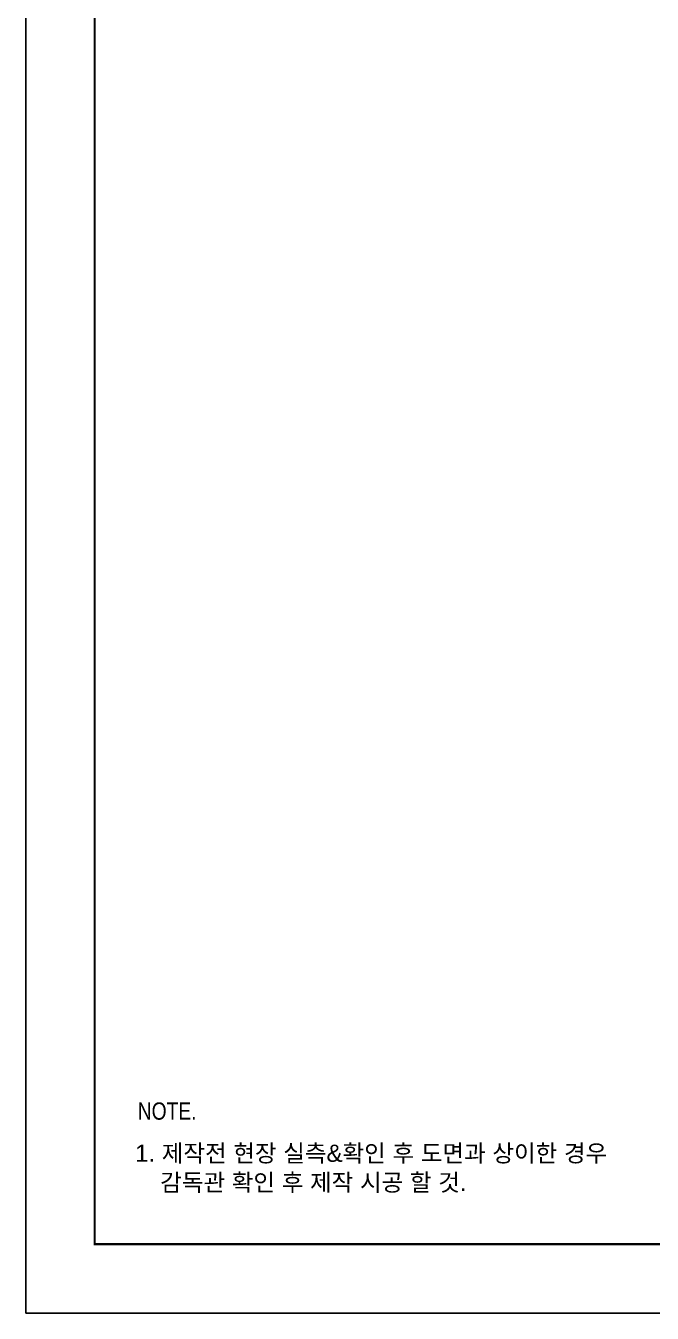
# Model space of a CAD drawing. Header units: millimetres. Extents: x 0 to 594, y 0 to 420.
# Drawn here: x 0 to 136.3, y 0 to 279.9 of the extents above; entities that cross this region are included whole.
import ezdxf

# ---------------------------------------------------------------- set-up
doc = ezdxf.new("R2010")
doc.units = ezdxf.units.MM
doc.header["$LTSCALE"] = 0.25
doc.layers.add('주석', color=7, linetype='Continuous')
doc.styles.add('AdskIsoAnnotation', font='arial.ttf', dxfattribs={"width": 0.8, "height": 1})

msp = doc.modelspace()

# ---------------------------------------------------------------- linework, layer by layer
msp.add_lwpolyline([(0, 0), (594, 0), (594, 420), (0, 420)], close=True)
at = {"const_width": 0.5}
msp.add_lwpolyline([(15, 15), (579, 15), (579, 405), (15, 405)], close=True, dxfattribs=at)

# ---------------------------------------------------------------- texts
at = {"layer": '주석', "style": 'AdskIsoAnnotation', "width": 0.8}
msp.add_text('NOTE.', height=3.75, dxfattribs=at).set_placement((24.3734, 42.0824))
at = {"layer": '주석', "style": 'AdskIsoAnnotation'}
for s, p in [('1. 제작전 현장 실측&확인 후 도면과 상이한 경우 ', (23.7796, 32.9184)), ('   감독관 확인 후 제작 시공 할 것.', (24.9028, 26.5783))]:
    msp.add_text(s, height=3.75, dxfattribs=at).set_placement(p)

doc.saveas('drawing.dxf')
